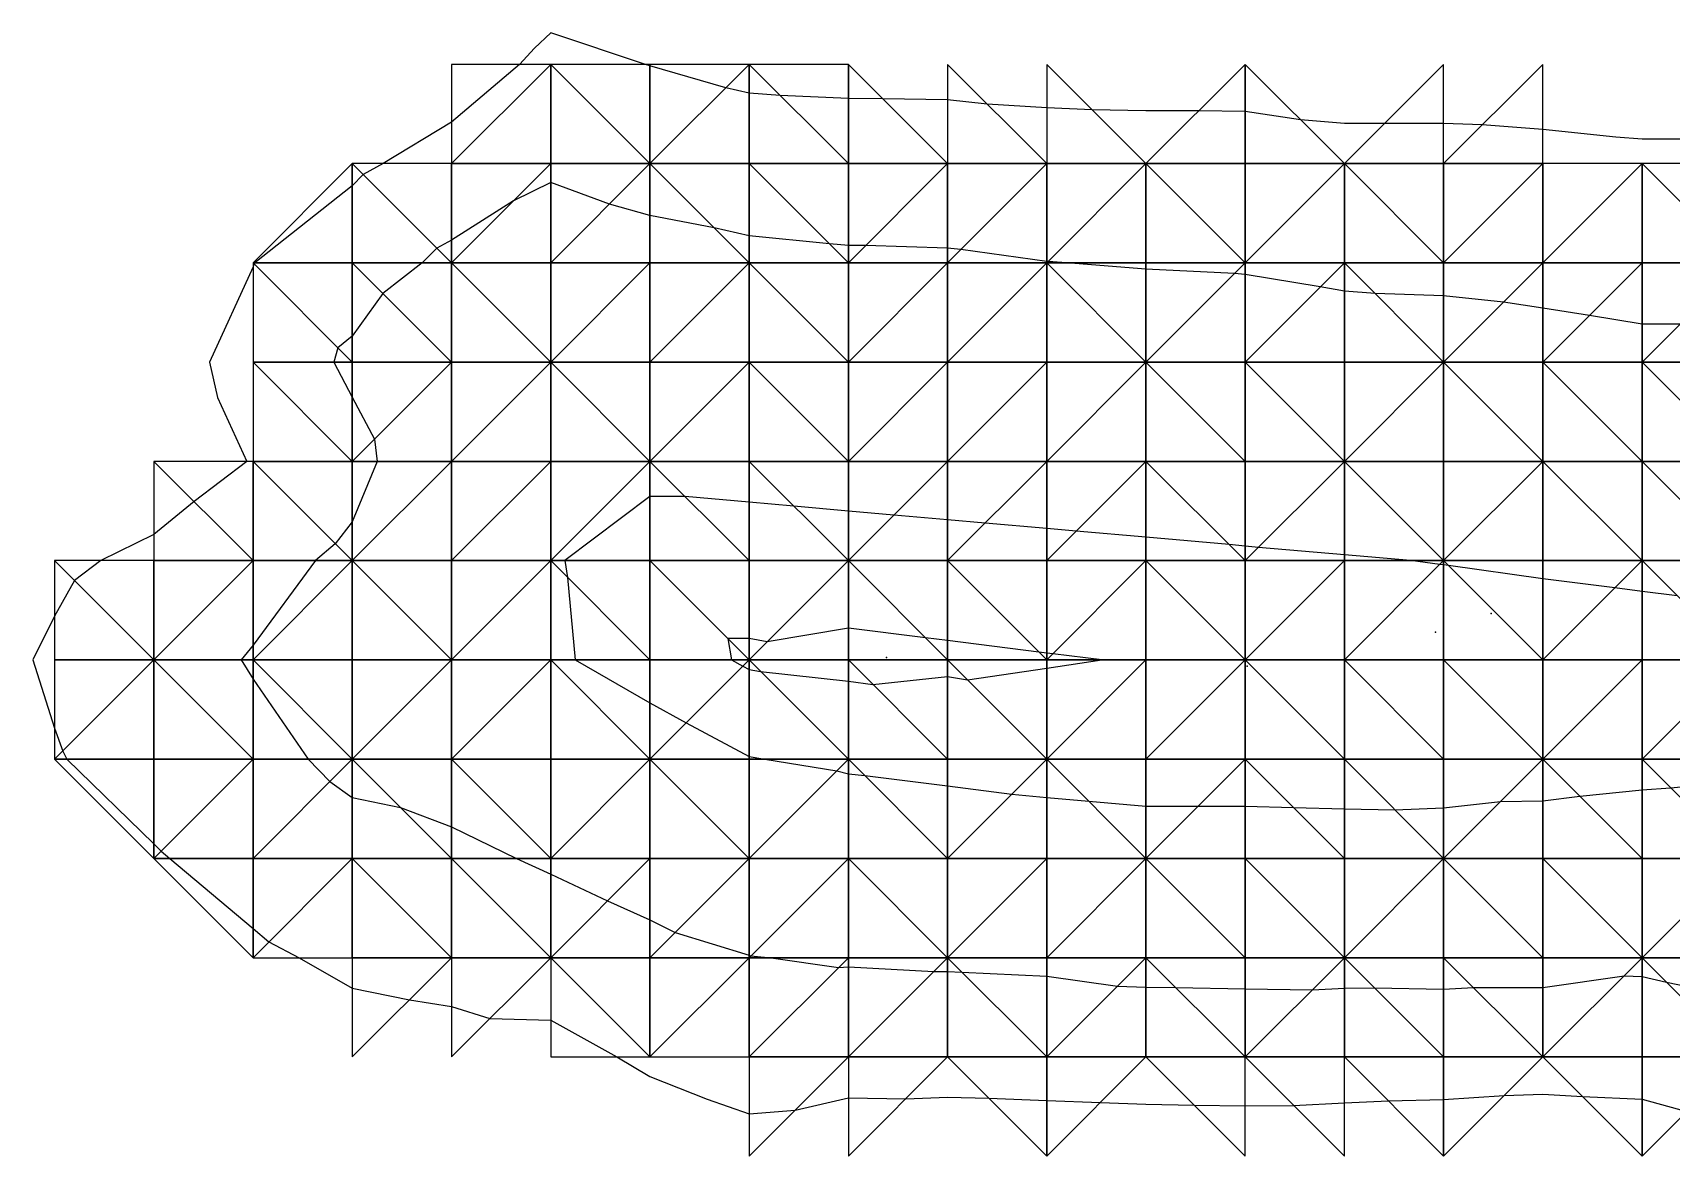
# Model space of a CAD drawing. Header units: metres. Extents: x 4732344 to 4732577, y 2266116 to 2266284.
# Drawn here: x 4732555.17 to 4732563.43, y 2266266.23 to 2266271.89 of the extents above; entities that cross this region are included whole.
import ezdxf

# ---------------------------------------------------------------- set-up
doc = ezdxf.new("R2010")
doc.units = ezdxf.units.M
doc.layers.add('TIN', color=5, linetype='Continuous')

msp = doc.modelspace()

# ---------------------------------------------------------------- linework, layer by layer
at = {"layer": 'lleno', "color": 3}
for points in [[(4732563.6564, 2266271.3576, 1328.5788), (4732563.279, 2266271.3576, 1328.5826), (4732563.1463, 2266271.3677, 1328.5831), (4732562.779, 2266271.4077, 1328.5832), (4732562.4739, 2266271.4299, 1328.5847), (4732562.279, 2266271.4368, 1328.5876), (4732561.9808, 2266271.4368, 1328.5929), (4732561.779, 2266271.4368, 1328.5965), (4732561.5578, 2266271.4562, 1328.5987), (4732561.279, 2266271.4973, 1328.6), (4732561.0451, 2266271.5011, 1328.602), (4732560.779, 2266271.5011, 1328.6048), (4732560.5085, 2266271.5055, 1328.6071), (4732560.279, 2266271.5162, 1328.6084), (4732559.979, 2266271.535, 1328.6096), (4732559.779, 2266271.5559, 1328.6096), (4732559.4532, 2266271.5608, 1328.6125), (4732559.279, 2266271.5634, 1328.6141), (4732558.9353, 2266271.5787, 1328.6189), (4732558.779, 2266271.5901, 1328.6206), (4732558.6614, 2266271.6174, 1328.6201), (4732558.279, 2266271.7274, 1328.6164), (4732558.2563, 2266271.735, 1328.6161), (4732557.779, 2266271.8941, 1328.637), (4732557.6982, 2266271.8158, 1328.6474), (4732557.6223, 2266271.735, 1328.6575), (4732557.279, 2266271.4439, 1328.699), (4732556.9353, 2266271.235, 1328.7355), (4732556.8346, 2266271.1794, 1328.7459), (4732556.779, 2266271.1231, 1328.7531), (4732556.2884, 2266270.735, 1328.8107), (4732556.2832, 2266270.7308, 1328.8113), (4732556.279, 2266270.7158, 1328.8125), (4732556.0597, 2266270.235, 1328.856), (4732556.1004, 2266270.0564, 1328.8646), (4732556.2478, 2266269.735, 1328.874), (4732555.9817, 2266269.5323, 1328.9021), (4732555.779, 2266269.3661, 1328.9225), (4732555.5123, 2266269.235, 1328.944), (4732555.379, 2266269.135, 1328.9569), (4732555.279, 2266268.955, 1328.9728), (4732555.169, 2266268.735, 1328.9838), (4732555.279, 2266268.3912, 1328.9781), (4732555.32, 2266268.276, 1328.9759), (4732555.3415, 2266268.235, 1328.9748), (4732555.779, 2266267.8082, 1328.9783), (4732555.816, 2266267.772, 1328.979), (4732555.8601, 2266267.735, 1328.9796), (4732556.279, 2266267.3827, 1328.9773), (4732556.3592, 2266267.3152, 1328.9735), (4732556.5111, 2266267.235, 1328.9647), (4732556.779, 2266267.0819, 1328.9495), (4732557.0671, 2266267.0231, 1328.9293), (4732557.279, 2266266.9899, 1328.9141), (4732557.473, 2266266.929, 1328.9012), (4732557.779, 2266266.9196, 1328.8779), (4732558.1123, 2266266.735, 1328.8587), (4732558.279, 2266266.6366, 1328.8494), (4732558.5672, 2266266.5232, 1328.8312), (4732558.779, 2266266.4493, 1328.819), (4732559.0118, 2266266.4678, 1328.8152), (4732559.279, 2266266.5283, 1328.812), (4732559.5685, 2266266.5245, 1328.8063), (4732559.779, 2266266.5325, 1328.8023), (4732559.9868, 2266266.5272, 1328.7979), (4732560.279, 2266266.5162, 1328.7918), (4732560.5501, 2266266.5061, 1328.7861), (4732560.779, 2266266.4975, 1328.7812), (4732561.0226, 2266266.4914, 1328.7762), (4732561.279, 2266266.4882, 1328.7709), (4732561.5227, 2266266.4912, 1328.7661), (4732561.779, 2266266.5047, 1328.7613), (4732562.0005, 2266266.5135, 1328.7573), (4732562.279, 2266266.5207, 1328.7525), (4732562.5846, 2266266.5406, 1328.7476), (4732562.779, 2266266.5483, 1328.7443), (4732562.979, 2266266.535, 1328.7403), (4732563.279, 2266266.5227, 1328.7345), (4732563.5048, 2266266.4608, 1328.7275)], [(4732563.4699, 2266270.4259, 1328.7655), (4732563.279, 2266270.4259, 1328.7674), (4732563.0134, 2266270.4694, 1328.7662), (4732562.779, 2266270.5077, 1328.7651), (4732562.5806, 2266270.5366, 1328.7645), (4732562.279, 2266270.5683, 1328.7668), (4732561.9335, 2266270.5805, 1328.7719), (4732561.779, 2266270.5933, 1328.7735), (4732561.6576, 2266270.6136, 1328.7739), (4732561.279, 2266270.6767, 1328.7749), (4732561.2252, 2266270.6812, 1328.7754), (4732560.779, 2266270.7027, 1328.7815), (4732560.379, 2266270.735, 1328.783), (4732560.2864, 2266270.7424, 1328.7832), (4732560.279, 2266270.7427, 1328.7833), (4732559.8466, 2266270.8026, 1328.7819), (4732559.779, 2266270.8096, 1328.7819), (4732559.366, 2266270.822, 1328.7849), (4732559.279, 2266270.8232, 1328.786), (4732559.1838, 2266270.8302, 1328.787), (4732558.779, 2266270.8707, 1328.7905), (4732558.6031, 2266270.9109, 1328.7898), (4732558.279, 2266270.9738, 1328.7896), (4732558.0755, 2266271.0315, 1328.7877), (4732557.779, 2266271.1398, 1328.7826), (4732557.5915, 2266271.0475, 1328.8012), (4732557.279, 2266270.8499, 1328.8349), (4732557.2049, 2266270.8091, 1328.8425), (4732557.1319, 2266270.735, 1328.852), (4732556.9328, 2266270.5812, 1328.8752), (4732556.779, 2266270.3658, 1328.8989), (4732556.707, 2266270.307, 1328.9075), (4732556.6866, 2266270.235, 1328.9132), (4732556.779, 2266270.0579, 1328.9175), (4732556.8905, 2266269.8465, 1328.9244), (4732556.905, 2266269.735, 1328.9349), (4732556.779, 2266269.4311, 1328.9667), (4732556.6935, 2266269.3205, 1328.979), (4732556.5938, 2266269.235, 1328.9892), (4732556.279, 2266268.81, 1329.0292), (4732556.219, 2266268.735, 1329.0327), (4732556.279, 2266268.6382, 1329.0316), (4732556.5568, 2266268.235, 1329.0247), (4732556.6666, 2266268.1226, 1329.0203), (4732556.779, 2266268.0427, 1329.0145), (4732557.0229, 2266267.9911, 1328.9975), (4732557.279, 2266267.8941, 1328.9859), (4732557.6071, 2266267.735, 1328.9755), (4732557.779, 2266267.6564, 1328.9702), (4732558.0654, 2266267.5214, 1328.9613), (4732558.279, 2266267.4251, 1328.9548), (4732558.4064, 2266267.3624, 1328.9508), (4732558.779, 2266267.2473, 1328.9408), (4732558.7881, 2266267.2441, 1328.9406), (4732558.8901, 2266267.235, 1328.9384), (4732559.2297, 2266267.1857, 1328.9309), (4732559.279, 2266267.1889, 1328.9301), (4732559.7102, 2266267.1662, 1328.921), (4732559.779, 2266267.1654, 1328.9196), (4732559.8514, 2266267.1626, 1328.9181), (4732560.279, 2266267.1412, 1328.9089), (4732560.6361, 2266267.0921, 1328.9004), (4732560.779, 2266267.0873, 1328.8974), (4732560.9284, 2266267.0856, 1328.8943), (4732561.279, 2266267.0777, 1328.8871), (4732561.6179, 2266267.0739, 1328.8808), (4732561.779, 2266267.0807, 1328.8781), (4732561.93, 2266267.084, 1328.8755), (4732562.279, 2266267.0768, 1328.8691), (4732562.4295, 2266267.0845, 1328.8666), (4732562.779, 2266267.0845, 1328.8603), (4732563.1881, 2266267.1441, 1328.8546), (4732563.279, 2266267.1409, 1328.8528), (4732563.4021, 2266267.1119, 1328.8497), (4732563.779, 2266267.0338, 1328.8405)], [(4732563.4564, 2266269.0576, 1329.0845), (4732563.279, 2266269.0801, 1329.0859), (4732563.1415, 2266269.0975, 1329.0869), (4732562.779, 2266269.1435, 1329.0892), (4732562.3036, 2266269.2104, 1329.0904), (4732562.279, 2266269.2139, 1329.0905), (4732562.2602, 2266269.2162, 1329.0906), (4732562.1123, 2266269.235, 1329.0915), (4732561.779, 2266269.2641, 1329.0949), (4732561.346, 2266269.302, 1329.0992), (4732561.279, 2266269.3085, 1329.0998), (4732561.1984, 2266269.3156, 1329.1006), (4732560.779, 2266269.3526, 1329.1047), (4732560.4276, 2266269.3836, 1329.1082), (4732560.279, 2266269.3968, 1329.1096), (4732559.9682, 2266269.4242, 1329.1127), (4732559.779, 2266269.4409, 1329.1144), (4732559.5087, 2266269.4647, 1329.1148), (4732559.279, 2266269.485, 1329.1159), (4732559.0048, 2266269.5092, 1329.1186), (4732558.779, 2266269.5291, 1329.1208), (4732558.4564, 2266269.5576, 1329.1239), (4732558.279, 2266269.5576, 1329.1271), (4732557.8504, 2266269.235, 1329.1662), (4732557.8637, 2266269.1503, 1329.1742), (4732557.9021, 2266268.735, 1329.1975), (4732558.279, 2266268.5182, 1329.1847), (4732558.4619, 2266268.4179, 1329.1786), (4732558.779, 2266268.2482, 1329.1682), (4732558.8579, 2266268.235, 1329.1664), (4732559.2206, 2266268.1766, 1329.1582), (4732559.279, 2266268.1609, 1329.1567), (4732559.3615, 2266268.1525, 1329.155), (4732559.779, 2266268.0999, 1329.1452), (4732560.103, 2266268.059, 1329.1376), (4732560.279, 2266268.042, 1329.1336), (4732560.4905, 2266268.0235, 1329.1292), (4732560.779, 2266267.9982, 1329.1233), (4732561.0422, 2266267.9982, 1329.1186), (4732561.279, 2266267.9982, 1329.1144), (4732561.5222, 2266267.9918, 1329.1098), (4732561.779, 2266267.985, 1329.105), (4732562.0335, 2266267.9805, 1329.1003), (4732562.279, 2266267.9896, 1329.0962), (4732562.5655, 2266268.0215, 1329.092), (4732562.779, 2266268.0258, 1329.0883), (4732562.9654, 2266268.0486, 1329.0855), (4732563.279, 2266268.08, 1329.0807), (4732563.4225, 2266268.0915, 1329.0785), (4732563.779, 2266268.1239, 1329.0729)], [(4732559.779, 2266268.8322, 1329.266), (4732559.6679, 2266268.8461, 1329.2684), (4732559.279, 2266268.8947, 1329.2732), (4732558.8707, 2266268.8267, 1329.2824), (4732558.779, 2266268.8428, 1329.2845), (4732558.6712, 2266268.8428, 1329.2865), (4732558.6903, 2266268.735, 1329.2832), (4732558.7476, 2266268.7036, 1329.2813), (4732558.779, 2266268.6868, 1329.2802), (4732558.8369, 2266268.6771, 1329.2789), (4732559.279, 2266268.6275, 1329.2695), (4732559.4027, 2266268.6113, 1329.2668), (4732559.779, 2266268.6517, 1329.2607), (4732559.879, 2266268.635, 1329.2584), (4732560.279, 2266268.694, 1329.253), (4732560.5568, 2266268.735, 1329.2492), (4732560.3099, 2266268.7659, 1329.2545), (4732560.279, 2266268.7697, 1329.2552), (4732560.2393, 2266268.7747, 1329.2561), (4732559.779, 2266268.8322, 1329.266)]]:
    msp.add_polyline3d(points, dxfattribs=at)
at = {"layer": 'lleno_centroid', "color": 2}
for p in [(4732562.5188, 2266268.968, 1328.8086), (4732562.2388, 2266268.874, 1328.9222), (4732559.4709, 2266268.7469, 1329.2691), (4732561.2889, 2266268.7038, 1329.1352)]:
    msp.add_point(p, dxfattribs=at)
at = {"layer": 'TIN', "color": 5}
for points in [[(4732557.279, 2266271.735, 0.054), (4732557.279, 2266271.235, 0.133), (4732557.779, 2266271.735, 0.121)], [(4732557.779, 2266271.735, 0.121), (4732557.279, 2266271.235, 0.133), (4732557.779, 2266271.235, 0.188)], [(4732558.279, 2266271.235, 0.165), (4732557.779, 2266271.735, 0.121), (4732557.779, 2266271.235, 0.188)], [(4732558.279, 2266271.235, 0.165), (4732558.279, 2266271.735, 0.099), (4732557.779, 2266271.735, 0.121)], [(4732558.279, 2266271.735, 0.099), (4732558.279, 2266271.235, 0.165), (4732558.779, 2266271.735, 0.08)], [(4732558.779, 2266271.735, 0.08), (4732558.279, 2266271.235, 0.165), (4732558.779, 2266271.235, 0.149)], [(4732558.779, 2266271.735, 0.08), (4732558.779, 2266271.235, 0.149), (4732559.279, 2266271.235, 0.144)], [(4732559.279, 2266271.235, 0.144), (4732559.279, 2266271.735, 0.077), (4732558.779, 2266271.735, 0.08)], [(4732559.779, 2266271.235, 0.143), (4732559.279, 2266271.735, 0.077), (4732559.279, 2266271.235, 0.144)], [(4732559.779, 2266271.735, 0.076), (4732559.779, 2266271.235, 0.143), (4732560.279, 2266271.235, 0.136)], [(4732560.279, 2266271.735, 0.072), (4732560.279, 2266271.235, 0.136), (4732560.779, 2266271.235, 0.133)], [(4732560.779, 2266271.235, 0.133), (4732561.279, 2266271.235, 0.132), (4732561.279, 2266271.735, 0.071)], [(4732561.279, 2266271.735, 0.071), (4732561.279, 2266271.235, 0.132), (4732561.779, 2266271.235, 0.123)], [(4732561.779, 2266271.235, 0.123), (4732562.279, 2266271.235, 0.123), (4732562.279, 2266271.735, 0.066)], [(4732562.279, 2266271.235, 0.123), (4732562.779, 2266271.235, 0.119), (4732562.779, 2266271.735, 0.064)], [(4732556.779, 2266271.235, 0.085), (4732556.279, 2266270.735, 0.099), (4732556.779, 2266270.735, 0.152)], [(4732556.779, 2266271.235, 0.085), (4732557.279, 2266270.735, 0.22), (4732557.279, 2266271.235, 0.133)], [(4732556.779, 2266271.235, 0.085), (4732556.779, 2266270.735, 0.152), (4732557.279, 2266270.735, 0.22)], [(4732557.779, 2266271.235, 0.188), (4732557.279, 2266271.235, 0.133), (4732557.279, 2266270.735, 0.22)], [(4732557.779, 2266270.735, 0.251), (4732557.779, 2266271.235, 0.188), (4732557.279, 2266270.735, 0.22)], [(4732558.279, 2266271.235, 0.165), (4732557.779, 2266271.235, 0.188), (4732557.779, 2266270.735, 0.251)], [(4732557.779, 2266270.735, 0.251), (4732558.279, 2266270.735, 0.232), (4732558.279, 2266271.235, 0.165)], [(4732558.779, 2266270.735, 0.219), (4732558.779, 2266271.235, 0.149), (4732558.279, 2266271.235, 0.165)], [(4732558.279, 2266271.235, 0.165), (4732558.279, 2266270.735, 0.232), (4732558.779, 2266270.735, 0.219)], [(4732559.279, 2266270.735, 0.212), (4732558.779, 2266271.235, 0.149), (4732558.779, 2266270.735, 0.219)], [(4732559.279, 2266271.235, 0.144), (4732558.779, 2266271.235, 0.149), (4732559.279, 2266270.735, 0.212)], [(4732559.279, 2266271.235, 0.144), (4732559.279, 2266270.735, 0.212), (4732559.779, 2266271.235, 0.143)], [(4732559.279, 2266270.735, 0.212), (4732559.779, 2266270.735, 0.21), (4732559.779, 2266271.235, 0.143)], [(4732560.279, 2266271.235, 0.136), (4732559.779, 2266271.235, 0.143), (4732559.779, 2266270.735, 0.21)], [(4732559.779, 2266270.735, 0.21), (4732560.279, 2266270.735, 0.201), (4732560.279, 2266271.235, 0.136)], [(4732560.779, 2266271.235, 0.133), (4732560.279, 2266270.735, 0.201), (4732560.779, 2266270.735, 0.196)], [(4732560.779, 2266271.235, 0.133), (4732560.279, 2266271.235, 0.136), (4732560.279, 2266270.735, 0.201)], [(4732560.779, 2266270.735, 0.196), (4732561.279, 2266270.735, 0.193), (4732560.779, 2266271.235, 0.133)], [(4732561.279, 2266270.735, 0.193), (4732561.279, 2266271.235, 0.132), (4732560.779, 2266271.235, 0.133)], [(4732561.279, 2266270.735, 0.193), (4732561.779, 2266270.735, 0.183), (4732561.779, 2266271.235, 0.123)], [(4732561.779, 2266271.235, 0.123), (4732561.279, 2266271.235, 0.132), (4732561.279, 2266270.735, 0.193)], [(4732561.779, 2266271.235, 0.123), (4732562.279, 2266270.735, 0.181), (4732562.279, 2266271.235, 0.123)], [(4732561.779, 2266271.235, 0.123), (4732561.779, 2266270.735, 0.183), (4732562.279, 2266270.735, 0.181)], [(4732562.779, 2266271.235, 0.119), (4732562.279, 2266270.735, 0.181), (4732562.779, 2266270.735, 0.175)], [(4732562.279, 2266271.235, 0.123), (4732562.279, 2266270.735, 0.181), (4732562.779, 2266271.235, 0.119)], [(4732563.279, 2266271.235, 0.113), (4732562.779, 2266271.235, 0.119), (4732562.779, 2266270.735, 0.175)], [(4732563.279, 2266271.235, 0.113), (4732562.779, 2266270.735, 0.175), (4732563.279, 2266270.735, 0.166)], [(4732563.779, 2266270.735, 0.166), (4732563.279, 2266271.235, 0.113), (4732563.279, 2266270.735, 0.166)], [(4732563.779, 2266270.735, 0.166), (4732563.779, 2266271.235, 0.113), (4732563.279, 2266271.235, 0.113)], [(4732556.279, 2266270.735, 0.099), (4732556.279, 2266270.235, 0.125), (4732556.779, 2266270.235, 0.217)], [(4732556.779, 2266270.235, 0.217), (4732556.779, 2266270.735, 0.152), (4732556.279, 2266270.735, 0.099)], [(4732556.779, 2266270.235, 0.217), (4732557.279, 2266270.235, 0.308), (4732556.779, 2266270.735, 0.152)], [(4732557.279, 2266270.235, 0.308), (4732557.279, 2266270.735, 0.22), (4732556.779, 2266270.735, 0.152)], [(4732557.779, 2266270.235, 0.313), (4732557.279, 2266270.735, 0.22), (4732557.279, 2266270.235, 0.308)], [(4732557.779, 2266270.735, 0.251), (4732557.279, 2266270.735, 0.22), (4732557.779, 2266270.235, 0.313)], [(4732557.779, 2266270.235, 0.313), (4732558.279, 2266270.735, 0.232), (4732557.779, 2266270.735, 0.251)], [(4732557.779, 2266270.235, 0.313), (4732558.279, 2266270.235, 0.298), (4732558.279, 2266270.735, 0.232)], [(4732558.279, 2266270.235, 0.298), (4732558.779, 2266270.235, 0.288), (4732558.779, 2266270.735, 0.219)], [(4732558.779, 2266270.735, 0.219), (4732558.279, 2266270.735, 0.232), (4732558.279, 2266270.235, 0.298)], [(4732559.279, 2266270.235, 0.279), (4732559.279, 2266270.735, 0.212), (4732558.779, 2266270.735, 0.219)], [(4732558.779, 2266270.735, 0.219), (4732558.779, 2266270.235, 0.288), (4732559.279, 2266270.235, 0.279)], [(4732559.279, 2266270.235, 0.279), (4732559.779, 2266270.735, 0.21), (4732559.279, 2266270.735, 0.212)], [(4732559.779, 2266270.235, 0.275), (4732559.779, 2266270.735, 0.21), (4732559.279, 2266270.235, 0.279)], [(4732560.279, 2266270.735, 0.201), (4732559.779, 2266270.735, 0.21), (4732559.779, 2266270.235, 0.275)], [(4732559.779, 2266270.235, 0.275), (4732560.279, 2266270.235, 0.266), (4732560.279, 2266270.735, 0.201)], [(4732560.779, 2266270.735, 0.196), (4732560.279, 2266270.735, 0.201), (4732560.779, 2266270.235, 0.258)], [(4732560.779, 2266270.235, 0.258), (4732560.279, 2266270.735, 0.201), (4732560.279, 2266270.235, 0.266)], [(4732560.779, 2266270.235, 0.258), (4732561.279, 2266270.735, 0.193), (4732560.779, 2266270.735, 0.196)], [(4732561.279, 2266270.235, 0.253), (4732561.279, 2266270.735, 0.193), (4732560.779, 2266270.235, 0.258)], [(4732561.779, 2266270.735, 0.183), (4732561.279, 2266270.235, 0.253), (4732561.779, 2266270.235, 0.243)], [(4732561.779, 2266270.735, 0.183), (4732561.279, 2266270.735, 0.193), (4732561.279, 2266270.235, 0.253)], [(4732561.779, 2266270.735, 0.183), (4732562.279, 2266270.235, 0.238), (4732562.279, 2266270.735, 0.181)], [(4732561.779, 2266270.735, 0.183), (4732561.779, 2266270.235, 0.243), (4732562.279, 2266270.235, 0.238)], [(4732562.779, 2266270.735, 0.175), (4732562.279, 2266270.735, 0.181), (4732562.279, 2266270.235, 0.238)], [(4732562.279, 2266270.235, 0.238), (4732562.779, 2266270.235, 0.23), (4732562.779, 2266270.735, 0.175)], [(4732562.779, 2266270.235, 0.23), (4732563.279, 2266270.235, 0.221), (4732563.279, 2266270.735, 0.166)], [(4732563.279, 2266270.735, 0.166), (4732562.779, 2266270.735, 0.175), (4732562.779, 2266270.235, 0.23)], [(4732563.779, 2266270.735, 0.166), (4732563.279, 2266270.235, 0.221), (4732563.779, 2266270.235, 0.217)], [(4732563.279, 2266270.735, 0.166), (4732563.279, 2266270.235, 0.221), (4732563.779, 2266270.735, 0.166)], [(4732556.779, 2266269.735, 0.169), (4732556.779, 2266270.235, 0.217), (4732556.279, 2266270.235, 0.125)], [(4732556.279, 2266270.235, 0.125), (4732556.279, 2266269.735, 0.103), (4732556.779, 2266269.735, 0.169)], [(4732556.779, 2266269.735, 0.169), (4732557.279, 2266269.735, 0.292), (4732557.279, 2266270.235, 0.308)], [(4732557.279, 2266270.235, 0.308), (4732556.779, 2266270.235, 0.217), (4732556.779, 2266269.735, 0.169)], [(4732557.779, 2266270.235, 0.313), (4732557.279, 2266270.235, 0.308), (4732557.279, 2266269.735, 0.292)], [(4732557.279, 2266269.735, 0.292), (4732557.779, 2266269.735, 0.368), (4732557.779, 2266270.235, 0.313)], [(4732558.279, 2266270.235, 0.298), (4732557.779, 2266270.235, 0.313), (4732558.279, 2266269.735, 0.367)], [(4732558.279, 2266269.735, 0.367), (4732557.779, 2266270.235, 0.313), (4732557.779, 2266269.735, 0.368)], [(4732558.779, 2266269.735, 0.358), (4732558.779, 2266270.235, 0.288), (4732558.279, 2266269.735, 0.367)], [(4732558.779, 2266270.235, 0.288), (4732558.279, 2266270.235, 0.298), (4732558.279, 2266269.735, 0.367)], [(4732559.279, 2266269.735, 0.349), (4732559.279, 2266270.235, 0.279), (4732558.779, 2266270.235, 0.288)], [(4732559.279, 2266269.735, 0.349), (4732558.779, 2266270.235, 0.288), (4732558.779, 2266269.735, 0.358)], [(4732559.779, 2266270.235, 0.275), (4732559.279, 2266270.235, 0.279), (4732559.279, 2266269.735, 0.349)], [(4732559.279, 2266269.735, 0.349), (4732559.779, 2266269.735, 0.34), (4732559.779, 2266270.235, 0.275)], [(4732560.279, 2266270.235, 0.266), (4732559.779, 2266269.735, 0.34), (4732560.279, 2266269.735, 0.331)], [(4732559.779, 2266270.235, 0.275), (4732559.779, 2266269.735, 0.34), (4732560.279, 2266270.235, 0.266)], [(4732560.779, 2266270.235, 0.258), (4732560.279, 2266270.235, 0.266), (4732560.279, 2266269.735, 0.331)], [(4732560.279, 2266269.735, 0.331), (4732560.779, 2266269.735, 0.322), (4732560.779, 2266270.235, 0.258)], [(4732561.279, 2266269.735, 0.313), (4732561.279, 2266270.235, 0.253), (4732560.779, 2266270.235, 0.258)], [(4732560.779, 2266270.235, 0.258), (4732560.779, 2266269.735, 0.322), (4732561.279, 2266269.735, 0.313)], [(4732561.279, 2266269.735, 0.313), (4732561.779, 2266269.735, 0.303), (4732561.279, 2266270.235, 0.253)], [(4732561.279, 2266270.235, 0.253), (4732561.779, 2266269.735, 0.303), (4732561.779, 2266270.235, 0.243)], [(4732562.279, 2266269.735, 0.294), (4732562.279, 2266270.235, 0.238), (4732561.779, 2266269.735, 0.303)], [(4732562.279, 2266270.235, 0.238), (4732561.779, 2266270.235, 0.243), (4732561.779, 2266269.735, 0.303)], [(4732562.779, 2266269.735, 0.285), (4732562.779, 2266270.235, 0.23), (4732562.279, 2266270.235, 0.238)], [(4732562.279, 2266269.735, 0.294), (4732562.779, 2266269.735, 0.285), (4732562.279, 2266270.235, 0.238)], [(4732563.279, 2266269.735, 0.276), (4732563.279, 2266270.235, 0.221), (4732562.779, 2266270.235, 0.23)], [(4732562.779, 2266270.235, 0.23), (4732562.779, 2266269.735, 0.285), (4732563.279, 2266269.735, 0.276)], [(4732563.779, 2266269.735, 0.267), (4732563.279, 2266270.235, 0.221), (4732563.279, 2266269.735, 0.276)], [(4732563.779, 2266270.235, 0.217), (4732563.279, 2266270.235, 0.221), (4732563.779, 2266269.735, 0.267)], [(4732556.279, 2266269.735, 0.103), (4732555.779, 2266269.735, 0.055), (4732556.279, 2266269.235, 0.166)], [(4732556.279, 2266269.235, 0.166), (4732555.779, 2266269.735, 0.055), (4732555.779, 2266269.235, 0.116)], [(4732556.279, 2266269.735, 0.103), (4732556.279, 2266269.235, 0.166), (4732556.779, 2266269.235, 0.22)], [(4732556.779, 2266269.735, 0.169), (4732556.279, 2266269.735, 0.103), (4732556.779, 2266269.235, 0.22)], [(4732556.779, 2266269.235, 0.22), (4732557.279, 2266269.735, 0.292), (4732556.779, 2266269.735, 0.169)], [(4732556.779, 2266269.235, 0.22), (4732557.279, 2266269.235, 0.314), (4732557.279, 2266269.735, 0.292)], [(4732557.279, 2266269.735, 0.292), (4732557.279, 2266269.235, 0.314), (4732557.779, 2266269.735, 0.368)], [(4732557.279, 2266269.235, 0.314), (4732557.779, 2266269.235, 0.39), (4732557.779, 2266269.735, 0.368)], [(4732558.279, 2266269.735, 0.367), (4732557.779, 2266269.235, 0.39), (4732558.279, 2266269.235, 0.46)], [(4732558.279, 2266269.735, 0.367), (4732557.779, 2266269.735, 0.368), (4732557.779, 2266269.235, 0.39)], [(4732558.279, 2266269.735, 0.367), (4732558.779, 2266269.235, 0.46), (4732558.779, 2266269.735, 0.358)], [(4732558.279, 2266269.235, 0.46), (4732558.779, 2266269.235, 0.46), (4732558.279, 2266269.735, 0.367)], [(4732559.279, 2266269.235, 0.451), (4732559.279, 2266269.735, 0.349), (4732558.779, 2266269.735, 0.358)], [(4732558.779, 2266269.735, 0.358), (4732558.779, 2266269.235, 0.46), (4732559.279, 2266269.235, 0.451)], [(4732559.279, 2266269.235, 0.451), (4732559.779, 2266269.235, 0.442), (4732559.779, 2266269.735, 0.34)], [(4732559.779, 2266269.735, 0.34), (4732559.279, 2266269.735, 0.349), (4732559.279, 2266269.235, 0.451)], [(4732559.779, 2266269.235, 0.442), (4732560.279, 2266269.235, 0.433), (4732560.279, 2266269.735, 0.331)], [(4732560.279, 2266269.735, 0.331), (4732559.779, 2266269.735, 0.34), (4732559.779, 2266269.235, 0.442)], [(4732560.279, 2266269.735, 0.331), (4732560.279, 2266269.235, 0.433), (4732560.779, 2266269.735, 0.322)], [(4732560.279, 2266269.235, 0.433), (4732560.779, 2266269.235, 0.424), (4732560.779, 2266269.735, 0.322)], [(4732561.279, 2266269.235, 0.415), (4732561.279, 2266269.735, 0.313), (4732560.779, 2266269.735, 0.322)], [(4732560.779, 2266269.735, 0.322), (4732560.779, 2266269.235, 0.424), (4732561.279, 2266269.235, 0.415)], [(4732561.779, 2266269.735, 0.303), (4732561.279, 2266269.735, 0.313), (4732561.279, 2266269.235, 0.415)], [(4732561.279, 2266269.235, 0.415), (4732561.779, 2266269.235, 0.406), (4732561.779, 2266269.735, 0.303)], [(4732561.779, 2266269.235, 0.406), (4732562.279, 2266269.235, 0.397), (4732561.779, 2266269.735, 0.303)], [(4732561.779, 2266269.735, 0.303), (4732562.279, 2266269.235, 0.397), (4732562.279, 2266269.735, 0.294)], [(4732562.779, 2266269.235, 0.387), (4732562.779, 2266269.735, 0.285), (4732562.279, 2266269.235, 0.397)], [(4732562.279, 2266269.235, 0.397), (4732562.779, 2266269.735, 0.285), (4732562.279, 2266269.735, 0.294)], [(4732562.779, 2266269.235, 0.387), (4732563.279, 2266269.235, 0.378), (4732562.779, 2266269.735, 0.285)], [(4732563.279, 2266269.235, 0.378), (4732563.279, 2266269.735, 0.276), (4732562.779, 2266269.735, 0.285)], [(4732563.779, 2266269.235, 0.369), (4732563.779, 2266269.735, 0.267), (4732563.279, 2266269.735, 0.276)], [(4732563.779, 2266269.235, 0.369), (4732563.279, 2266269.735, 0.276), (4732563.279, 2266269.235, 0.378)], [(4732555.779, 2266268.735, 0.156), (4732555.279, 2266269.235, 0.086), (4732555.279, 2266268.735, 0.111)], [(4732555.779, 2266269.235, 0.116), (4732555.279, 2266269.235, 0.086), (4732555.779, 2266268.735, 0.156)], [(4732555.779, 2266268.735, 0.156), (4732556.279, 2266269.235, 0.166), (4732555.779, 2266269.235, 0.116)], [(4732555.779, 2266268.735, 0.156), (4732556.279, 2266268.735, 0.206), (4732556.279, 2266269.235, 0.166)], [(4732556.779, 2266269.235, 0.22), (4732556.279, 2266268.735, 0.206), (4732556.779, 2266268.735, 0.26)], [(4732556.279, 2266269.235, 0.166), (4732556.279, 2266268.735, 0.206), (4732556.779, 2266269.235, 0.22)], [(4732556.779, 2266269.235, 0.22), (4732557.279, 2266268.735, 0.309), (4732557.279, 2266269.235, 0.314)], [(4732556.779, 2266268.735, 0.26), (4732557.279, 2266268.735, 0.309), (4732556.779, 2266269.235, 0.22)], [(4732557.279, 2266268.735, 0.309), (4732557.779, 2266269.235, 0.39), (4732557.279, 2266269.235, 0.314)], [(4732557.779, 2266268.735, 0.384), (4732557.779, 2266269.235, 0.39), (4732557.279, 2266268.735, 0.309)], [(4732558.279, 2266268.735, 0.449), (4732557.779, 2266269.235, 0.39), (4732557.779, 2266268.735, 0.384)], [(4732558.279, 2266269.235, 0.46), (4732557.779, 2266269.235, 0.39), (4732558.279, 2266268.735, 0.449)], [(4732558.279, 2266269.235, 0.46), (4732558.279, 2266268.735, 0.449), (4732558.779, 2266268.735, 0.511)], [(4732558.779, 2266268.735, 0.511), (4732558.779, 2266269.235, 0.46), (4732558.279, 2266269.235, 0.46)], [(4732559.279, 2266268.735, 0.523), (4732559.279, 2266269.235, 0.451), (4732558.779, 2266268.735, 0.511)], [(4732558.779, 2266268.735, 0.511), (4732559.279, 2266269.235, 0.451), (4732558.779, 2266269.235, 0.46)], [(4732559.779, 2266268.735, 0.514), (4732559.779, 2266269.235, 0.442), (4732559.279, 2266269.235, 0.451)], [(4732559.279, 2266269.235, 0.451), (4732559.279, 2266268.735, 0.523), (4732559.779, 2266268.735, 0.514)], [(4732560.279, 2266268.735, 0.505), (4732559.779, 2266269.235, 0.442), (4732559.779, 2266268.735, 0.514)], [(4732560.279, 2266269.235, 0.433), (4732559.779, 2266269.235, 0.442), (4732560.279, 2266268.735, 0.505)], [(4732560.279, 2266269.235, 0.433), (4732560.279, 2266268.735, 0.505), (4732560.779, 2266269.235, 0.424)], [(4732560.779, 2266269.235, 0.424), (4732560.279, 2266268.735, 0.505), (4732560.779, 2266268.735, 0.496)], [(4732561.279, 2266268.735, 0.486), (4732560.779, 2266269.235, 0.424), (4732560.779, 2266268.735, 0.496)], [(4732561.279, 2266269.235, 0.415), (4732560.779, 2266269.235, 0.424), (4732561.279, 2266268.735, 0.486)], [(4732561.779, 2266268.735, 0.477), (4732561.779, 2266269.235, 0.406), (4732561.279, 2266268.735, 0.486)], [(4732561.279, 2266268.735, 0.486), (4732561.779, 2266269.235, 0.406), (4732561.279, 2266269.235, 0.415)], [(4732562.279, 2266269.235, 0.397), (4732561.779, 2266268.735, 0.477), (4732562.279, 2266268.735, 0.468)], [(4732562.279, 2266269.235, 0.397), (4732561.779, 2266269.235, 0.406), (4732561.779, 2266268.735, 0.477)], [(4732562.279, 2266269.235, 0.397), (4732562.779, 2266268.735, 0.458), (4732562.779, 2266269.235, 0.387)], [(4732562.279, 2266268.735, 0.468), (4732562.779, 2266268.735, 0.458), (4732562.279, 2266269.235, 0.397)], [(4732562.779, 2266268.735, 0.458), (4732563.279, 2266268.735, 0.449), (4732563.279, 2266269.235, 0.378)], [(4732562.779, 2266268.735, 0.458), (4732563.279, 2266269.235, 0.378), (4732562.779, 2266269.235, 0.387)], [(4732563.279, 2266269.235, 0.378), (4732563.279, 2266268.735, 0.449), (4732563.779, 2266268.735, 0.44)], [(4732563.779, 2266268.735, 0.44), (4732563.779, 2266269.235, 0.369), (4732563.279, 2266269.235, 0.378)], [(4732555.279, 2266268.235, 0.095), (4732555.779, 2266268.235, 0.135), (4732555.779, 2266268.735, 0.156)], [(4732555.779, 2266268.735, 0.156), (4732555.279, 2266268.735, 0.111), (4732555.279, 2266268.235, 0.095)], [(4732555.779, 2266268.235, 0.135), (4732556.279, 2266268.235, 0.175), (4732555.779, 2266268.735, 0.156)], [(4732555.779, 2266268.735, 0.156), (4732556.279, 2266268.235, 0.175), (4732556.279, 2266268.735, 0.206)], [(4732556.779, 2266268.735, 0.26), (4732556.279, 2266268.735, 0.206), (4732556.779, 2266268.235, 0.22)], [(4732556.279, 2266268.735, 0.206), (4732556.279, 2266268.235, 0.175), (4732556.779, 2266268.235, 0.22)], [(4732556.779, 2266268.235, 0.22), (4732557.279, 2266268.735, 0.309), (4732556.779, 2266268.735, 0.26)], [(4732556.779, 2266268.235, 0.22), (4732557.279, 2266268.235, 0.245), (4732557.279, 2266268.735, 0.309)], [(4732557.779, 2266268.735, 0.384), (4732557.279, 2266268.735, 0.309), (4732557.279, 2266268.235, 0.245)], [(4732557.279, 2266268.235, 0.245), (4732557.779, 2266268.235, 0.281), (4732557.779, 2266268.735, 0.384)], [(4732558.279, 2266268.235, 0.336), (4732558.279, 2266268.735, 0.449), (4732557.779, 2266268.735, 0.384)], [(4732557.779, 2266268.735, 0.384), (4732557.779, 2266268.235, 0.281), (4732558.279, 2266268.235, 0.336)], [(4732558.279, 2266268.735, 0.449), (4732558.279, 2266268.235, 0.336), (4732558.779, 2266268.735, 0.511)], [(4732558.779, 2266268.735, 0.511), (4732558.279, 2266268.235, 0.336), (4732558.779, 2266268.235, 0.397)], [(4732558.779, 2266268.235, 0.397), (4732559.279, 2266268.235, 0.416), (4732558.779, 2266268.735, 0.511)], [(4732559.279, 2266268.235, 0.416), (4732559.279, 2266268.735, 0.523), (4732558.779, 2266268.735, 0.511)], [(4732559.279, 2266268.735, 0.523), (4732559.779, 2266268.235, 0.43), (4732559.779, 2266268.735, 0.514)], [(4732559.279, 2266268.735, 0.523), (4732559.279, 2266268.235, 0.416), (4732559.779, 2266268.235, 0.43)], [(4732560.279, 2266268.235, 0.444), (4732560.279, 2266268.735, 0.505), (4732559.779, 2266268.735, 0.514)], [(4732559.779, 2266268.735, 0.514), (4732559.779, 2266268.235, 0.43), (4732560.279, 2266268.235, 0.444)], [(4732560.779, 2266268.735, 0.496), (4732560.279, 2266268.735, 0.505), (4732560.279, 2266268.235, 0.444)], [(4732560.279, 2266268.235, 0.444), (4732560.779, 2266268.235, 0.454), (4732560.779, 2266268.735, 0.496)], [(4732560.779, 2266268.735, 0.496), (4732560.779, 2266268.235, 0.454), (4732561.279, 2266268.735, 0.486)], [(4732560.779, 2266268.235, 0.454), (4732561.279, 2266268.235, 0.454), (4732561.279, 2266268.735, 0.486)], [(4732561.779, 2266268.235, 0.457), (4732561.779, 2266268.735, 0.477), (4732561.279, 2266268.735, 0.486)], [(4732561.279, 2266268.735, 0.486), (4732561.279, 2266268.235, 0.454), (4732561.779, 2266268.235, 0.457)], [(4732561.779, 2266268.735, 0.477), (4732561.779, 2266268.235, 0.457), (4732562.279, 2266268.235, 0.453)], [(4732562.279, 2266268.235, 0.453), (4732562.279, 2266268.735, 0.468), (4732561.779, 2266268.735, 0.477)], [(4732562.779, 2266268.235, 0.441), (4732562.279, 2266268.735, 0.468), (4732562.279, 2266268.235, 0.453)], [(4732562.779, 2266268.235, 0.441), (4732562.779, 2266268.735, 0.458), (4732562.279, 2266268.735, 0.468)], [(4732563.279, 2266268.735, 0.449), (4732562.779, 2266268.735, 0.458), (4732562.779, 2266268.235, 0.441)], [(4732563.279, 2266268.235, 0.431), (4732563.279, 2266268.735, 0.449), (4732562.779, 2266268.235, 0.441)], [(4732563.279, 2266268.235, 0.431), (4732563.779, 2266268.235, 0.422), (4732563.779, 2266268.735, 0.44)], [(4732563.779, 2266268.735, 0.44), (4732563.279, 2266268.735, 0.449), (4732563.279, 2266268.235, 0.431)], [(4732555.779, 2266267.735, 0.094), (4732555.779, 2266268.235, 0.135), (4732555.279, 2266268.235, 0.095)], [(4732555.779, 2266268.235, 0.135), (4732555.779, 2266267.735, 0.094), (4732556.279, 2266268.235, 0.175)], [(4732556.279, 2266268.235, 0.175), (4732555.779, 2266267.735, 0.094), (4732556.279, 2266267.735, 0.131)], [(4732556.279, 2266267.735, 0.131), (4732556.779, 2266267.735, 0.168), (4732556.779, 2266268.235, 0.22)], [(4732556.779, 2266268.235, 0.22), (4732556.279, 2266268.235, 0.175), (4732556.279, 2266267.735, 0.131)], [(4732556.779, 2266267.735, 0.168), (4732557.279, 2266267.735, 0.179), (4732556.779, 2266268.235, 0.22)], [(4732557.279, 2266267.735, 0.179), (4732557.279, 2266268.235, 0.245), (4732556.779, 2266268.235, 0.22)], [(4732557.779, 2266267.735, 0.211), (4732557.779, 2266268.235, 0.281), (4732557.279, 2266268.235, 0.245)], [(4732557.279, 2266268.235, 0.245), (4732557.279, 2266267.735, 0.179), (4732557.779, 2266267.735, 0.211)], [(4732557.779, 2266267.735, 0.211), (4732558.279, 2266267.735, 0.244), (4732558.279, 2266268.235, 0.336)], [(4732558.279, 2266268.235, 0.336), (4732557.779, 2266268.235, 0.281), (4732557.779, 2266267.735, 0.211)], [(4732558.779, 2266267.735, 0.279), (4732558.779, 2266268.235, 0.397), (4732558.279, 2266268.235, 0.336)], [(4732558.279, 2266268.235, 0.336), (4732558.279, 2266267.735, 0.244), (4732558.779, 2266267.735, 0.279)], [(4732558.779, 2266267.735, 0.279), (4732559.279, 2266267.735, 0.308), (4732559.279, 2266268.235, 0.416)], [(4732559.279, 2266268.235, 0.416), (4732558.779, 2266268.235, 0.397), (4732558.779, 2266267.735, 0.279)], [(4732559.279, 2266268.235, 0.416), (4732559.279, 2266267.735, 0.308), (4732559.779, 2266267.735, 0.319)], [(4732559.779, 2266267.735, 0.319), (4732559.779, 2266268.235, 0.43), (4732559.279, 2266268.235, 0.416)], [(4732559.779, 2266267.735, 0.319), (4732560.279, 2266267.735, 0.33), (4732560.279, 2266268.235, 0.444)], [(4732560.279, 2266268.235, 0.444), (4732559.779, 2266268.235, 0.43), (4732559.779, 2266267.735, 0.319)], [(4732560.279, 2266267.735, 0.33), (4732560.779, 2266267.735, 0.34), (4732560.279, 2266268.235, 0.444)], [(4732560.779, 2266267.735, 0.34), (4732560.779, 2266268.235, 0.454), (4732560.279, 2266268.235, 0.444)], [(4732561.279, 2266268.235, 0.454), (4732560.779, 2266267.735, 0.34), (4732561.279, 2266267.735, 0.34)], [(4732561.279, 2266268.235, 0.454), (4732560.779, 2266268.235, 0.454), (4732560.779, 2266267.735, 0.34)], [(4732561.279, 2266267.735, 0.34), (4732561.779, 2266267.735, 0.343), (4732561.279, 2266268.235, 0.454)], [(4732561.779, 2266267.735, 0.343), (4732561.779, 2266268.235, 0.457), (4732561.279, 2266268.235, 0.454)], [(4732562.279, 2266268.235, 0.453), (4732561.779, 2266268.235, 0.457), (4732562.279, 2266267.735, 0.345)], [(4732562.279, 2266267.735, 0.345), (4732561.779, 2266268.235, 0.457), (4732561.779, 2266267.735, 0.343)], [(4732562.779, 2266268.235, 0.441), (4732562.279, 2266267.735, 0.345), (4732562.779, 2266267.735, 0.343)], [(4732562.279, 2266268.235, 0.453), (4732562.279, 2266267.735, 0.345), (4732562.779, 2266268.235, 0.441)], [(4732562.779, 2266268.235, 0.441), (4732563.279, 2266267.735, 0.331), (4732563.279, 2266268.235, 0.431)], [(4732562.779, 2266267.735, 0.343), (4732563.279, 2266267.735, 0.331), (4732562.779, 2266268.235, 0.441)], [(4732563.279, 2266268.235, 0.431), (4732563.279, 2266267.735, 0.331), (4732563.779, 2266267.735, 0.323)], [(4732563.779, 2266267.735, 0.323), (4732563.779, 2266268.235, 0.422), (4732563.279, 2266268.235, 0.431)], [(4732556.279, 2266267.735, 0.131), (4732555.779, 2266267.735, 0.094), (4732556.279, 2266267.235, 0.087)], [(4732556.279, 2266267.235, 0.087), (4732556.779, 2266267.735, 0.168), (4732556.279, 2266267.735, 0.131)], [(4732556.779, 2266267.235, 0.115), (4732556.779, 2266267.735, 0.168), (4732556.279, 2266267.235, 0.087)], [(4732557.279, 2266267.235, 0.125), (4732556.779, 2266267.735, 0.168), (4732556.779, 2266267.235, 0.115)], [(4732557.279, 2266267.235, 0.125), (4732557.279, 2266267.735, 0.179), (4732556.779, 2266267.735, 0.168)], [(4732557.279, 2266267.735, 0.179), (4732557.279, 2266267.235, 0.125), (4732557.779, 2266267.235, 0.141)], [(4732557.779, 2266267.735, 0.211), (4732557.279, 2266267.735, 0.179), (4732557.779, 2266267.235, 0.141)], [(4732557.779, 2266267.235, 0.141), (4732558.279, 2266267.235, 0.173), (4732558.279, 2266267.735, 0.244)], [(4732557.779, 2266267.235, 0.141), (4732558.279, 2266267.735, 0.244), (4732557.779, 2266267.735, 0.211)], [(4732558.279, 2266267.235, 0.173), (4732558.779, 2266267.235, 0.198), (4732558.779, 2266267.735, 0.279)], [(4732558.779, 2266267.735, 0.279), (4732558.279, 2266267.735, 0.244), (4732558.279, 2266267.235, 0.173)], [(4732559.279, 2266267.735, 0.308), (4732558.779, 2266267.235, 0.198), (4732559.279, 2266267.235, 0.207)], [(4732558.779, 2266267.735, 0.279), (4732558.779, 2266267.235, 0.198), (4732559.279, 2266267.735, 0.308)], [(4732559.779, 2266267.235, 0.211), (4732559.279, 2266267.735, 0.308), (4732559.279, 2266267.235, 0.207)], [(4732559.779, 2266267.735, 0.319), (4732559.279, 2266267.735, 0.308), (4732559.779, 2266267.235, 0.211)], [(4732559.779, 2266267.235, 0.211), (4732560.279, 2266267.735, 0.33), (4732559.779, 2266267.735, 0.319)], [(4732560.279, 2266267.235, 0.215), (4732560.279, 2266267.735, 0.33), (4732559.779, 2266267.235, 0.211)], [(4732560.279, 2266267.235, 0.215), (4732560.779, 2266267.235, 0.226), (4732560.779, 2266267.735, 0.34)], [(4732560.779, 2266267.735, 0.34), (4732560.279, 2266267.735, 0.33), (4732560.279, 2266267.235, 0.215)], [(4732560.779, 2266267.735, 0.34), (4732560.779, 2266267.235, 0.226), (4732561.279, 2266267.235, 0.228)], [(4732560.779, 2266267.735, 0.34), (4732561.279, 2266267.235, 0.228), (4732561.279, 2266267.735, 0.34)], [(4732561.279, 2266267.735, 0.34), (4732561.279, 2266267.235, 0.228), (4732561.779, 2266267.235, 0.229)], [(4732561.779, 2266267.235, 0.229), (4732561.779, 2266267.735, 0.343), (4732561.279, 2266267.735, 0.34)], [(4732562.279, 2266267.735, 0.345), (4732561.779, 2266267.235, 0.229), (4732562.279, 2266267.235, 0.231)], [(4732561.779, 2266267.735, 0.343), (4732561.779, 2266267.235, 0.229), (4732562.279, 2266267.735, 0.345)], [(4732562.779, 2266267.235, 0.231), (4732562.779, 2266267.735, 0.343), (4732562.279, 2266267.735, 0.345)], [(4732562.279, 2266267.735, 0.345), (4732562.279, 2266267.235, 0.231), (4732562.779, 2266267.235, 0.231)], [(4732563.279, 2266267.235, 0.216), (4732562.779, 2266267.735, 0.343), (4732562.779, 2266267.235, 0.231)], [(4732563.279, 2266267.235, 0.216), (4732563.279, 2266267.735, 0.331), (4732562.779, 2266267.735, 0.343)], [(4732563.779, 2266267.235, 0.233), (4732563.779, 2266267.735, 0.323), (4732563.279, 2266267.235, 0.216)], [(4732563.279, 2266267.235, 0.216), (4732563.779, 2266267.735, 0.323), (4732563.279, 2266267.735, 0.331)], [(4732556.779, 2266266.735, 0.066), (4732557.279, 2266267.235, 0.125), (4732556.779, 2266267.235, 0.115)], [(4732557.779, 2266267.235, 0.141), (4732557.279, 2266267.235, 0.125), (4732557.279, 2266266.735, 0.074)], [(4732557.779, 2266267.235, 0.141), (4732558.279, 2266266.735, 0.112), (4732558.279, 2266267.235, 0.173)], [(4732557.779, 2266267.235, 0.141), (4732557.779, 2266266.735, 0.076), (4732558.279, 2266266.735, 0.112)], [(4732558.279, 2266266.735, 0.112), (4732558.779, 2266266.735, 0.136), (4732558.779, 2266267.235, 0.198)], [(4732558.779, 2266267.235, 0.198), (4732558.279, 2266267.235, 0.173), (4732558.279, 2266266.735, 0.112)], [(4732559.279, 2266267.235, 0.207), (4732558.779, 2266267.235, 0.198), (4732558.779, 2266266.735, 0.136)], [(4732559.279, 2266266.735, 0.131), (4732559.279, 2266267.235, 0.207), (4732558.779, 2266266.735, 0.136)], [(4732559.779, 2266267.235, 0.211), (4732559.279, 2266267.235, 0.207), (4732559.279, 2266266.735, 0.131)], [(4732559.279, 2266266.735, 0.131), (4732559.779, 2266266.735, 0.132), (4732559.779, 2266267.235, 0.211)], [(4732560.279, 2266266.735, 0.135), (4732560.279, 2266267.235, 0.215), (4732559.779, 2266267.235, 0.211)], [(4732559.779, 2266267.235, 0.211), (4732559.779, 2266266.735, 0.132), (4732560.279, 2266266.735, 0.135)], [(4732560.279, 2266266.735, 0.135), (4732560.779, 2266266.735, 0.138), (4732560.779, 2266267.235, 0.226)], [(4732560.779, 2266267.235, 0.226), (4732560.279, 2266267.235, 0.215), (4732560.279, 2266266.735, 0.135)], [(4732560.779, 2266267.235, 0.226), (4732560.779, 2266266.735, 0.138), (4732561.279, 2266266.735, 0.139)], [(4732561.279, 2266266.735, 0.139), (4732561.279, 2266267.235, 0.228), (4732560.779, 2266267.235, 0.226)], [(4732561.779, 2266267.235, 0.229), (4732561.279, 2266266.735, 0.139), (4732561.779, 2266266.735, 0.135)], [(4732561.779, 2266267.235, 0.229), (4732561.279, 2266267.235, 0.228), (4732561.279, 2266266.735, 0.139)], [(4732561.779, 2266266.735, 0.135), (4732562.279, 2266266.735, 0.133), (4732561.779, 2266267.235, 0.229)], [(4732562.279, 2266266.735, 0.133), (4732562.279, 2266267.235, 0.231), (4732561.779, 2266267.235, 0.229)], [(4732562.779, 2266267.235, 0.231), (4732562.279, 2266267.235, 0.231), (4732562.779, 2266266.735, 0.128)], [(4732562.779, 2266266.735, 0.128), (4732562.279, 2266267.235, 0.231), (4732562.279, 2266266.735, 0.133)], [(4732562.779, 2266266.735, 0.128), (4732563.279, 2266267.235, 0.216), (4732562.779, 2266267.235, 0.231)], [(4732563.279, 2266266.735, 0.131), (4732563.279, 2266267.235, 0.216), (4732562.779, 2266266.735, 0.128)], [(4732563.279, 2266267.235, 0.216), (4732563.279, 2266266.735, 0.131), (4732563.779, 2266266.735, 0.151)], [(4732563.779, 2266266.735, 0.151), (4732563.779, 2266267.235, 0.233), (4732563.279, 2266267.235, 0.216)], [(4732559.279, 2266266.735, 0.131), (4732558.779, 2266266.735, 0.136), (4732558.779, 2266266.235, 0.073)], [(4732559.279, 2266266.235, 0.056), (4732559.779, 2266266.735, 0.132), (4732559.279, 2266266.735, 0.131)], [(4732560.279, 2266266.735, 0.135), (4732559.779, 2266266.735, 0.132), (4732560.279, 2266266.235, 0.055)], [(4732560.279, 2266266.235, 0.055), (4732560.779, 2266266.735, 0.138), (4732560.279, 2266266.735, 0.135)], [(4732561.279, 2266266.235, 0.06), (4732561.279, 2266266.735, 0.139), (4732560.779, 2266266.735, 0.138)], [(4732561.279, 2266266.735, 0.139), (4732561.779, 2266266.235, 0.059), (4732561.779, 2266266.735, 0.135)], [(4732562.279, 2266266.235, 0.056), (4732562.279, 2266266.735, 0.133), (4732561.779, 2266266.735, 0.135)], [(4732562.279, 2266266.735, 0.133), (4732562.279, 2266266.235, 0.056), (4732562.779, 2266266.735, 0.128)], [(4732562.779, 2266266.735, 0.128), (4732563.279, 2266266.235, 0.058), (4732563.279, 2266266.735, 0.131)], [(4732563.779, 2266266.735, 0.151), (4732563.279, 2266266.735, 0.131), (4732563.279, 2266266.235, 0.058)]]:
    msp.add_3dface(points, dxfattribs=at)

doc.saveas('drawing.dxf')
